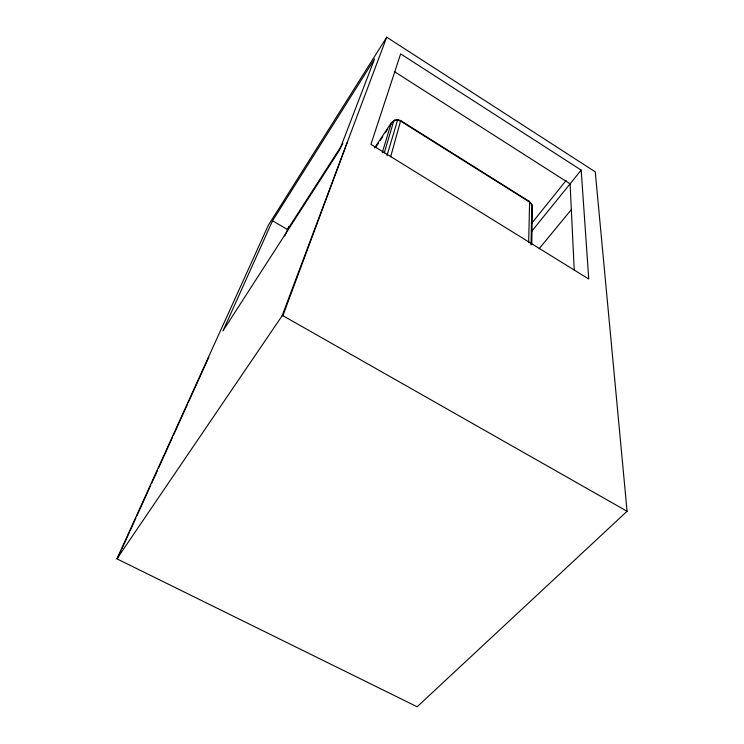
<?xml version="1.0" encoding="UTF-8"?>
<svg xmlns="http://www.w3.org/2000/svg" width="744" height="744" viewBox="0 0 744 744"><rect width="100%" height="100%" fill="white"/><g stroke="black" fill="none" stroke-linecap="round" stroke-linejoin="round"><path stroke-width="1.12" d="M531.755 244.692L532.416 207.613L531.839 204.526L529.105 201.271L400.672 120.584L397.705 119.617L394.692 120.156L391.251 122.927L374.632 147.879M531.067 244.934L531.839 204.526L529.105 201.271M528.677 242.414L529.598 202.117L400.774 121.207L397.333 120.082L393.846 120.714L384.239 152.966M390.656 156.845L400.672 120.584M386.973 155.654L397.705 119.617M386.713 37.2L282.125 315.791L116.929 558.837L417.161 706.763L627.071 511.268L595.246 171.836L386.713 37.2L268.352 225.237L116.929 558.837M382.295 152.613L391.251 122.927L394.692 120.156M282.125 315.791L282.887 315.689L347.606 141.49M284.812 235.969L288.756 226.548M272.574 220.773L222.949 330.941L339.664 149.879L374.576 58.953L272.574 220.773L287.5 229.543L342.891 143.546M117.654 558.26L121.012 550.858M121.97 548.746L129.168 532.881M130.126 530.76L135.882 518.066M136.84 515.955L150.753 485.283M151.711 483.163L157.468 470.468M158.425 468.357L172.338 437.686M173.296 435.566L187.209 404.894M188.167 402.783L208.794 357.297M375.711 147.182L378.287 143.322M380.221 140.421L382.797 136.561M385.373 132.702L387.298 129.8M389.875 125.931L392.451 122.072M531.3 223.777L566.091 180.513M531.421 231.663L581.185 170.106L400.644 53.875L370.931 144.345L588.755 279.028L581.185 170.106M539.177 248.663L571.559 209.324M282.887 315.689L627.071 511.268M394.627 71.759L570.09 183.833L574.247 270.128"/></g></svg>
